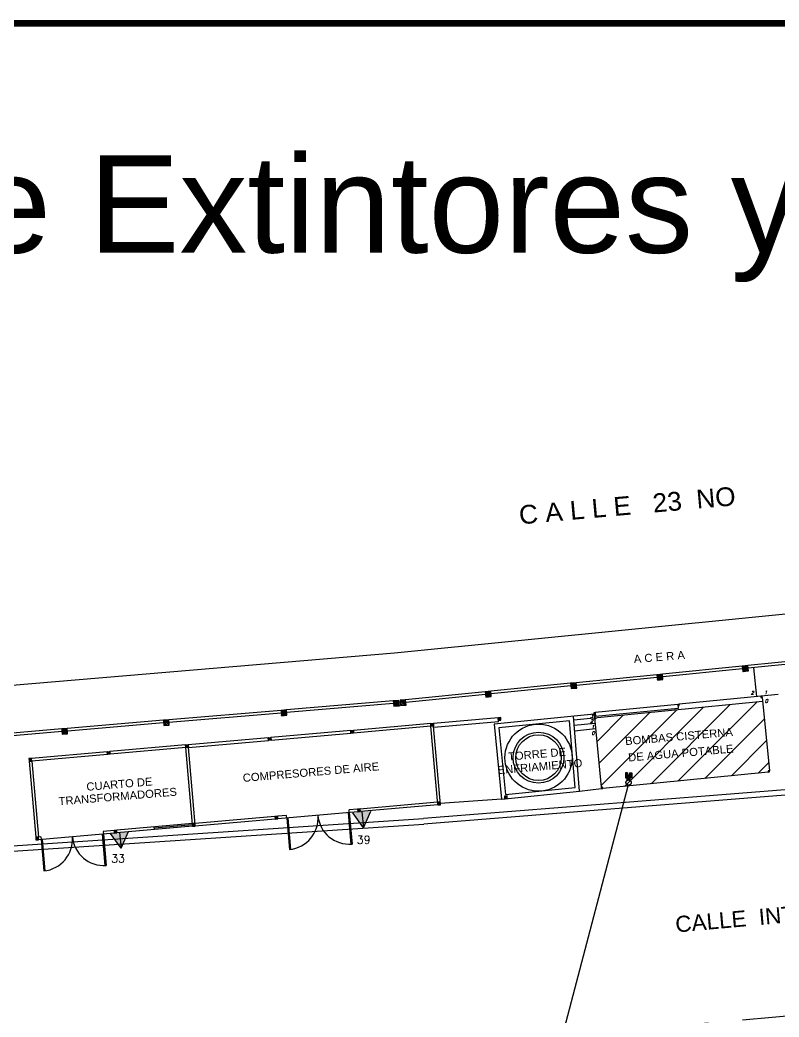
# Model space of a CAD drawing. Header units: millimetres. Extents: x -107 to 237943, y 136 to 168336.
# Drawn here: x 77750 to 106040, y 131198 to 168336 of the extents above; entities that cross this region are included whole.
import ezdxf

# ---------------------------------------------------------------- set-up
doc = ezdxf.new("R2010")
doc.units = ezdxf.units.MM
doc.linetypes.add('DASHED2', pattern=[0.375, 0.25, -0.125])
doc.linetypes.add('HIDDEN2', pattern=[4.7625, 3.175, -1.5875])
for name, color, linetype in [('areas verdes', 82, 'Continuous'), ('Bomba', 4, 'HIDDEN2'), ('edificios', 7, 'Continuous'), ('estructura metálica', 7, 'Continuous'), ('Extintores CO2', 1, 'Continuous'), ('Hidrantes', 5, 'Continuous'), ('textos', 7, 'Continuous')]:
    doc.layers.add(name, color=color, linetype=linetype)
doc.layers.add('Evacuación', color=94, linetype='DASHED2', lineweight=35)
doc.layers.add('Línea Hidrante', color=1, linetype='Continuous', lineweight=60)
doc.styles.add('COTA1', font='arial.ttf', dxfattribs={"height": 0.4})
doc.styles.add('CUADRO', font='arial.ttf', dxfattribs={"height": 0.8})
doc.styles.get("Standard").update_dxf_attribs({"font": 'romans.shx', "width": 0.87})
doc.styles.add('style1', font='arial.ttf')
doc.styles.add('TEXTO', font='ITALIC.SHX', dxfattribs={"height": 0.25})

# ---------------------------------------------------------------- blocks, each defined once
blk = doc.blocks.new('A$C2B3C7FFB')
at = {"layer": 'Bomba', "lineweight": -2}
blk.add_hatch(color=256, dxfattribs=at).paths.add_polyline_path([(0.28, 0.13), (0.28, 0.32), (-0.25, 0.32), (-0.25, 0.1), (0, 0.1), (0, 0), (0, -0.1), (-0.25, -0.1), (-0.25, -0.32), (0.28, -0.32), (0.28, -0.13), (0.53, -0.13, -0.124751), (0.49, 0, -0.124751), (0.53, 0.13)])
for p, q in [((-0.25, 0.1), (-0.25, 0.32)), ((-0.25, 0.32), (0.28, 0.32)), ((0, 0.1), (-0.25, 0.1)), ((0, 0), (0, 0.1)), ((0, 0), (0, -0.1)), ((0.28, 0.32), (0.28, 0.13)), ((0.28, 0.13), (0.53, 0.13)), ((0.53, 0.13), (0.28, 0.13)), ((0, -0.1), (-0.25, -0.1)), ((-0.25, -0.1), (-0.25, -0.32)), ((-0.25, -0.32), (0.28, -0.32)), ((0.28, -0.32), (0.28, -0.13)), ((0.28, -0.13), (0.53, -0.13)), ((0.53, -0.13), (0.28, -0.13))]:
    blk.add_line(p, q, dxfattribs=at)
blk.add_circle((0.76, 0), 0.269, dxfattribs=at)

msp = doc.modelspace()

# ---------------------------------------------------------------- hatches: boundary and pattern name
at = {"layer": 'areas verdes', "linetype": 'DASHED2', "lineweight": -3}
h = msp.add_hatch(dxfattribs=at)
h.set_pattern_fill('ANSI31', color=5, scale=200)
h.paths.add_polyline_path([(105428, 142956), (99159, 142332), (99415, 139755), (99465, 139760), (99470, 139710), (105640, 140325), (105635, 140374), (105684, 140379)])
h.paths.add_polyline_path([(100358, 140625), (104435, 140975), (104395, 141439), (100318, 141089)], flags=24)
h.paths.add_polyline_path([(100244, 141237), (104414, 141595), (104374, 142059), (100205, 141701)], flags=24)
at = {"layer": 'edificios'}
h = msp.add_hatch(dxfattribs=at)
h.set_pattern_fill('ANSI31', color=1, scale=13, angle=270)
h.paths.add_polyline_path([(139717, 147559), (139916, 147579), (139896, 147778), (139697, 147758)])
h.paths.add_polyline_path([(136533, 147242), (136732, 147261), (136712, 147460), (136513, 147441)])
h.paths.add_polyline_path([(130364, 146627), (130165, 146607), (130145, 146806), (130344, 146826)])
h.paths.add_polyline_path([(126980, 146290), (127179, 146310), (127160, 146509), (126960, 146489)])
h.paths.add_polyline_path([(123995, 145992), (123796, 145972), (123776, 146172), (123975, 146191)])
h.paths.add_polyline_path([(120811, 145675), (120612, 145655), (120592, 145854), (120791, 145874)])
h.paths.add_polyline_path([(117428, 145338), (117627, 145358), (117607, 145557), (117408, 145537)])
h.paths.add_polyline_path([(114243, 145021), (114442, 145041), (114423, 145240), (114224, 145220)])
h.paths.add_polyline_path([(111059, 144703), (111258, 144723), (111238, 144922), (111039, 144902)])
h.paths.add_polyline_path([(107875, 144386), (108074, 144406), (108054, 144605), (107855, 144585)])
h.paths.add_polyline_path([(104686, 144068), (104895, 144089), (104875, 144288), (104666, 144267)])
h.paths.add_polyline_path([(101504, 143751), (101713, 143772), (101694, 143971), (101485, 143950)])
h.paths.add_polyline_path([(98292, 143431), (98501, 143452), (98482, 143651), (98273, 143630)])
h.paths.add_polyline_path([(95108, 143114), (95317, 143135), (95297, 143334), (95088, 143313)])
h.paths.add_polyline_path([(91934, 142798), (92143, 142819), (92123, 143018), (91914, 142997)])
h = msp.add_hatch(dxfattribs=at)
h.set_pattern_fill('ANSI31', color=1, scale=13, angle=270)
h.paths.add_polyline_path([(91682, 142776), (91891, 142794), (91874, 142993), (91665, 142975)])
h.paths.add_polyline_path([(87497, 142422), (87696, 142439), (87679, 142638), (87480, 142621)])
h.paths.add_polyline_path([(83112, 142051), (83312, 142068), (83295, 142267), (83096, 142250)])
h.paths.add_polyline_path([(79326, 141731), (79525, 141748), (79508, 141947), (79309, 141930)])
h.paths.add_polyline_path([(75116, 141375), (75345, 141394), (75328, 141593), (75099, 141574)])
h.paths.add_polyline_path([(71253, 141048), (71523, 141071), (71506, 141270), (71237, 141247)])
h.paths.add_polyline_path([(66276, 140567), (66027, 140546), (66005, 140805), (66254, 140826)])
h.paths.add_polyline_path([(62405, 140300), (62634, 140319), (62617, 140518), (62388, 140499)])
h.paths.add_polyline_path([(58768, 139992), (59017, 140013), (59000, 140212), (58751, 140191)])
h.paths.add_polyline_path([(54483, 139630), (54713, 139649), (54696, 139848), (54467, 139829)])
h.paths.add_polyline_path([(49713, 139226), (49963, 139247), (49946, 139446), (49697, 139425)])
h.paths.add_polyline_path([(45753, 138891), (46002, 138912), (45985, 139111), (45736, 139090)])
h.paths.add_polyline_path([(41762, 138553), (42011, 138575), (41994, 138774), (41745, 138753)])
at = {"layer": 'Extintores CO2'}
for color, points in [(5, [(90494, 138837), (90156, 138803), (90553, 138251)]), (256, [(90832, 138871), (90494, 138837), (90553, 138251)]), (5, [(81459, 138070), (81121, 138036), (81518, 137484)]), (256, [(81797, 138104), (81459, 138070), (81518, 137484)])]:
    msp.add_hatch(color=color, dxfattribs=at).paths.add_polyline_path(points)

# ---------------------------------------------------------------- linework, layer by layer
at = {"const_width": 250}
msp.add_lwpolyline([(237818, 168211), (237818, 261), (18, 261), (18, 168211), (237818, 168211)], close=True, dxfattribs=at)
at = {"layer": 'edificios', "color": 0}
for p, q in [((107855, 144585), (104875, 144288)), ((107865, 144486), (104885, 144189)), ((104666, 144267), (101694, 143971)), ((104676, 144168), (101704, 143872)), ((101485, 143950), (98482, 143651)), ((101495, 143851), (98491, 143552)), ((98273, 143630), (95297, 143334)), ((98282, 143531), (95307, 143234)), ((95088, 143313), (92123, 143018)), ((95098, 143214), (92133, 142918)), ((99144, 142481), (95424, 142110)), ((98608, 139612), (98374, 142404)), ((95424, 142110), (95700, 139311)), ((98233, 142235), (95594, 141972)), ((95594, 141972), (95842, 139482)), ((98441, 139751), (98233, 142235)), ((99179, 142128), (98404, 142051)), ((99199, 141929), (98421, 141851)), ((95842, 139482), (98441, 139751)), ((95703, 139312), (98608, 139612))]:
    msp.add_line(p, q, dxfattribs=at)
at = {"layer": 'edificios'}
for p, q in [((105209, 143136), (105102, 144210)), ((106005, 143215), (102313, 142847)), ((105413, 143106), (105684, 140379)), ((87480, 142621), (83295, 142267)), ((91665, 142975), (87679, 142638)), ((91673, 142876), (87688, 142538)), ((146796, 142894), (92787, 138588)), ((146812, 142695), (92802, 138388)), ((105428, 142956), (98387, 142255)), ((102263, 142842), (99189, 142536)), ((102278, 142693), (99203, 142387)), ((102263, 142842), (102278, 142693)), ((83096, 142250), (79508, 141947)), ((87488, 142522), (83303, 142168)), ((95567, 142346), (93157, 142136)), ((95580, 142196), (95567, 142346)), ((99144, 142481), (99415, 139755)), ((99189, 142536), (99203, 142387)), ((79309, 141930), (75328, 141593)), ((83104, 142151), (79517, 141847)), ((90078, 141868), (87099, 141608)), ((93057, 142127), (90178, 141876)), ((93066, 142028), (90186, 141777)), ((93320, 139109), (93066, 142028)), ((93419, 139117), (93165, 142037)), ((95580, 142196), (93170, 141986)), ((79318, 141831), (75336, 141494)), ((87000, 141600), (84021, 141340)), ((84030, 141240), (87009, 141500)), ((87108, 141509), (90087, 141768)), ((83921, 141331), (81102, 141086)), ((83930, 141232), (81111, 140986)), ((84180, 138368), (83930, 141232)), ((84279, 138376), (84030, 141240)), ((81003, 141077), (78183, 140832)), ((81011, 140978), (78192, 140732)), ((78092, 140723), (78339, 137894)), ((78192, 140732), (78438, 137903)), ((105640, 140325), (99470, 139710)), ((98608, 139612), (99420, 139705)), ((95700, 139311), (93416, 139157)), ((90333, 138939), (90014, 138911)), ((90023, 138812), (90014, 138911)), ((93312, 139198), (90418, 138946)), ((93321, 139099), (90442, 138848)), ((68790, 137003), (92787, 138588)), ((87255, 138671), (84276, 138411)), ((87264, 138571), (84285, 138312)), ((87683, 138708), (87355, 138680)), ((90342, 138839), (87363, 138580)), ((87692, 138609), (87683, 138708)), ((87692, 138609), (87794, 137438)), ((87732, 138612), (87834, 137441)), ((89983, 138808), (90085, 137638)), ((90023, 138812), (90125, 137641)), ((68803, 136803), (92802, 138388)), ((84177, 138403), (81357, 138157)), ((84185, 138303), (81366, 138057)), ((82766, 138179), (82757, 138279)), ((84181, 138353), (82761, 138229)), ((78528, 137911), (78438, 137903)), ((81266, 138049), (78447, 137803)), ((78528, 137911), (78537, 137811)), ((78537, 137811), (78639, 136640)), ((78577, 137814), (78678, 136644)), ((80818, 138010), (80920, 136839)), ((81258, 138148), (80849, 138113)), ((80849, 138113), (80858, 138013)), ((80858, 138013), (80960, 136843))]:
    msp.add_line(p, q, dxfattribs=at)
at = {"layer": 'edificios', "color": 0}
msp.add_lwpolyline([(141414, 149707), (91705, 144755), (12522, 138057)], dxfattribs=at)
at = {"layer": 'edificios', "color": 1}
for points in [[(104686, 144068), (104895, 144089), (104875, 144288), (104666, 144267)], [(101504, 143751), (101713, 143772), (101694, 143971), (101485, 143950)], [(98292, 143431), (98501, 143452), (98482, 143651), (98273, 143630)], [(91682, 142776), (91891, 142794), (91874, 142993), (91665, 142975)], [(91934, 142798), (92143, 142819), (92123, 143018), (91914, 142997)], [(95108, 143114), (95317, 143135), (95297, 143334), (95088, 143313)], [(87497, 142422), (87696, 142439), (87679, 142638), (87480, 142621)], [(83112, 142051), (83312, 142068), (83295, 142267), (83096, 142250)], [(79326, 141731), (79525, 141748), (79508, 141947), (79309, 141930)]]:
    msp.add_lwpolyline(points, close=True, dxfattribs=at)
at = {"layer": 'edificios', "color": 145}
for radius in [1250, 950, 850]:
    msp.add_circle((97075, 140859), radius, dxfattribs=at)
at = {"layer": 'edificios'}
for centre, radius, start, end in [((87677, 138621), 1189, 275.643, 4.316), ((90023, 138812), 1175, 184.9795, 274.9795), ((78522, 137823), 1189, 275.643, 4.316), ((80878, 138015), 1175, 184.9855, 273.9899)]:
    msp.add_arc(centre, radius, start, end, dxfattribs=at)
at = {"layer": 'estructura metálica', "color": 5}
for p, q in [((105358, 143151), (105413, 143106)), ((105408, 143155), (105363, 143101)), ((102263, 142842), (102318, 142797)), ((102313, 142847), (102268, 142792)), ((95567, 142346), (95676, 142255)), ((95667, 142354), (95576, 142246)), ((99139, 142531), (99194, 142486)), ((99189, 142536), (99144, 142481)), ((90186, 141777), (90078, 141868)), ((90087, 141768), (90178, 141876)), ((93165, 142037), (93057, 142128)), ((93066, 142028), (93156, 142136)), ((87108, 141509), (87000, 141600)), ((87009, 141500), (87099, 141608)), ((84030, 141240), (83921, 141331)), ((83930, 141232), (84021, 141340)), ((78084, 140823), (78192, 140732)), ((78183, 140832), (78092, 140723)), ((81111, 140986), (81003, 141077)), ((81011, 140978), (81102, 141086)), ((105635, 140374), (105689, 140329)), ((105684, 140379), (105640, 140325)), ((99415, 139755), (99470, 139710)), ((99465, 139760), (99420, 139705)), ((95805, 139424), (95913, 139334)), ((95905, 139433), (95814, 139325)), ((90333, 138939), (90442, 138848)), ((90433, 138948), (90342, 138839)), ((93312, 139198), (93420, 139107)), ((93412, 139207), (93321, 139099)), ((87255, 138671), (87363, 138580)), ((87355, 138680), (87264, 138571)), ((81357, 138157), (81266, 138049)), ((84177, 138403), (84285, 138312)), ((84276, 138411), (84185, 138303)), ((78339, 137894), (78447, 137803)), ((78438, 137903), (78347, 137794)), ((81258, 138148), (81366, 138057))]:
    msp.add_line(p, q, dxfattribs=at)
for points in [[(105363, 143101), (105413, 143106), (105408, 143155), (105358, 143151)], [(102268, 142792), (102318, 142797), (102313, 142847), (102263, 142842)], [(95576, 142246), (95676, 142255), (95667, 142354), (95567, 142346)], [(99144, 142481), (99194, 142486), (99189, 142536), (99139, 142531)], [(90078, 141868), (90178, 141876), (90186, 141777), (90087, 141768)], [(93057, 142128), (93156, 142136), (93165, 142037), (93066, 142028)], [(87000, 141600), (87099, 141608), (87108, 141509), (87009, 141500)], [(83921, 141331), (84021, 141340), (84030, 141240), (83930, 141232)], [(78092, 140723), (78192, 140732), (78183, 140832), (78084, 140823)], [(81003, 141077), (81102, 141086), (81111, 140986), (81011, 140978)], [(105640, 140325), (105689, 140329), (105684, 140379), (105635, 140374)], [(99420, 139705), (99470, 139710), (99465, 139760), (99415, 139755)], [(95814, 139325), (95913, 139334), (95905, 139433), (95805, 139424)], [(90342, 138839), (90442, 138848), (90433, 138948), (90333, 138939)], [(93321, 139099), (93420, 139107), (93412, 139207), (93312, 139198)], [(87264, 138571), (87363, 138580), (87355, 138680), (87255, 138671)], [(81266, 138049), (81366, 138057), (81357, 138157), (81258, 138148)], [(84185, 138303), (84285, 138312), (84276, 138411), (84177, 138403)], [(78347, 137794), (78447, 137803), (78438, 137903), (78339, 137894)]]:
    msp.add_lwpolyline(points, close=True, dxfattribs=at)
at = {"layer": 'Evacuación', "linetype": 'HIDDEN2', "lineweight": 25, "ltscale": 800}
msp.add_lwpolyline([(21163, 123899), (158135, 135705), (163995, 136210)], dxfattribs=at)
at = {"layer": 'Extintores CO2', "color": 5}
for p, q in [((90553, 138251), (90156, 138803)), ((81518, 137484), (81121, 138036))]:
    msp.add_line(p, q, dxfattribs=at)
at = {"layer": 'Extintores CO2'}
for p, q in [((90494, 138837), (90553, 138251)), ((90553, 138251), (90832, 138871)), ((81459, 138070), (81518, 137484)), ((81518, 137484), (81797, 138104))]:
    msp.add_line(p, q, dxfattribs=at)
at = {"layer": 'Línea Hidrante', "lineweight": 30}
msp.add_lwpolyline([(95668, 121764), (100418, 139804)], dxfattribs=at)

# ---------------------------------------------------------------- block references
at = {"layer": 'Bomba', "lineweight": -2, "xscale": 359.9999999991269, "yscale": 359.9999999998545, "zscale": 359.9999999999999, "rotation": 270}
msp.add_blockref('A$C2B3C7FFB', (100432, 140206), dxfattribs=at)

# ---------------------------------------------------------------- texts
at = {"layer": 'Hidrantes', "color": 240, "lineweight": 30, "true_color": 0xed1f24}
for s, p in [('39', (90303, 137649)), ('33', (81150, 136954))]:
    msp.add_text(s, height=300.2, dxfattribs=at).set_placement(p)
at = {"layer": 'textos', "lineweight": -2, "style": 'CUADRO'}
msp.add_text('Distribución de Extintores y Ruta de Evacuación (IT-755-PERE)', height=3625.62, dxfattribs=at).set_placement((45411, 159663))
at = {"layer": 'textos'}
for s, height, rotation, style, p in [('C A L L E   23  NO', 700, 5.0728, 'COTA1', (96381, 149545)), ('A C E R A', 300, 4.8349, 'style1', (100637, 144380)), ('BOMBAS CISTERNA', 300, 4.9121, 'style1', (100315, 141326)), ('TORRE DE', 300, 4.9121, 'style1', (95953, 140748)), ('DE AGUA POTABLE', 300, 4.9121, 'style1', (100429, 140714)), ('ENFRIAMIENTO', 300, 4.9121, 'style1', (95566, 140245)), ('COMPRESORES DE AIRE', 300, 4.9121, 'style1', (86067, 139953)), ('CUARTO DE', 300, 4.748, 'style1', (80240, 139624)), ('TRANSFORMADORES', 300, 4.748, 'style1', (79203, 139082)), ('CALLE  INTERIOR', 600, 5.0728, 'COTA1', (102201, 134347))]:
    msp.add_text(s, height=height, rotation=rotation, dxfattribs=dict(at, style=style)).set_placement(p)
at = {"layer": 'textos', "style": 'TEXTO'}
for s, p in [('2', (104989, 143209)), ('1', (105491, 143219)), ('0', (105511, 142907)), ('2', (99002, 142155)), ('3', (98998, 142343)), ('1', (99037, 141937)), ('0', (99055, 141706))]:
    msp.add_text(s, height=130, dxfattribs=at).set_placement(p)

doc.saveas('drawing.dxf')
